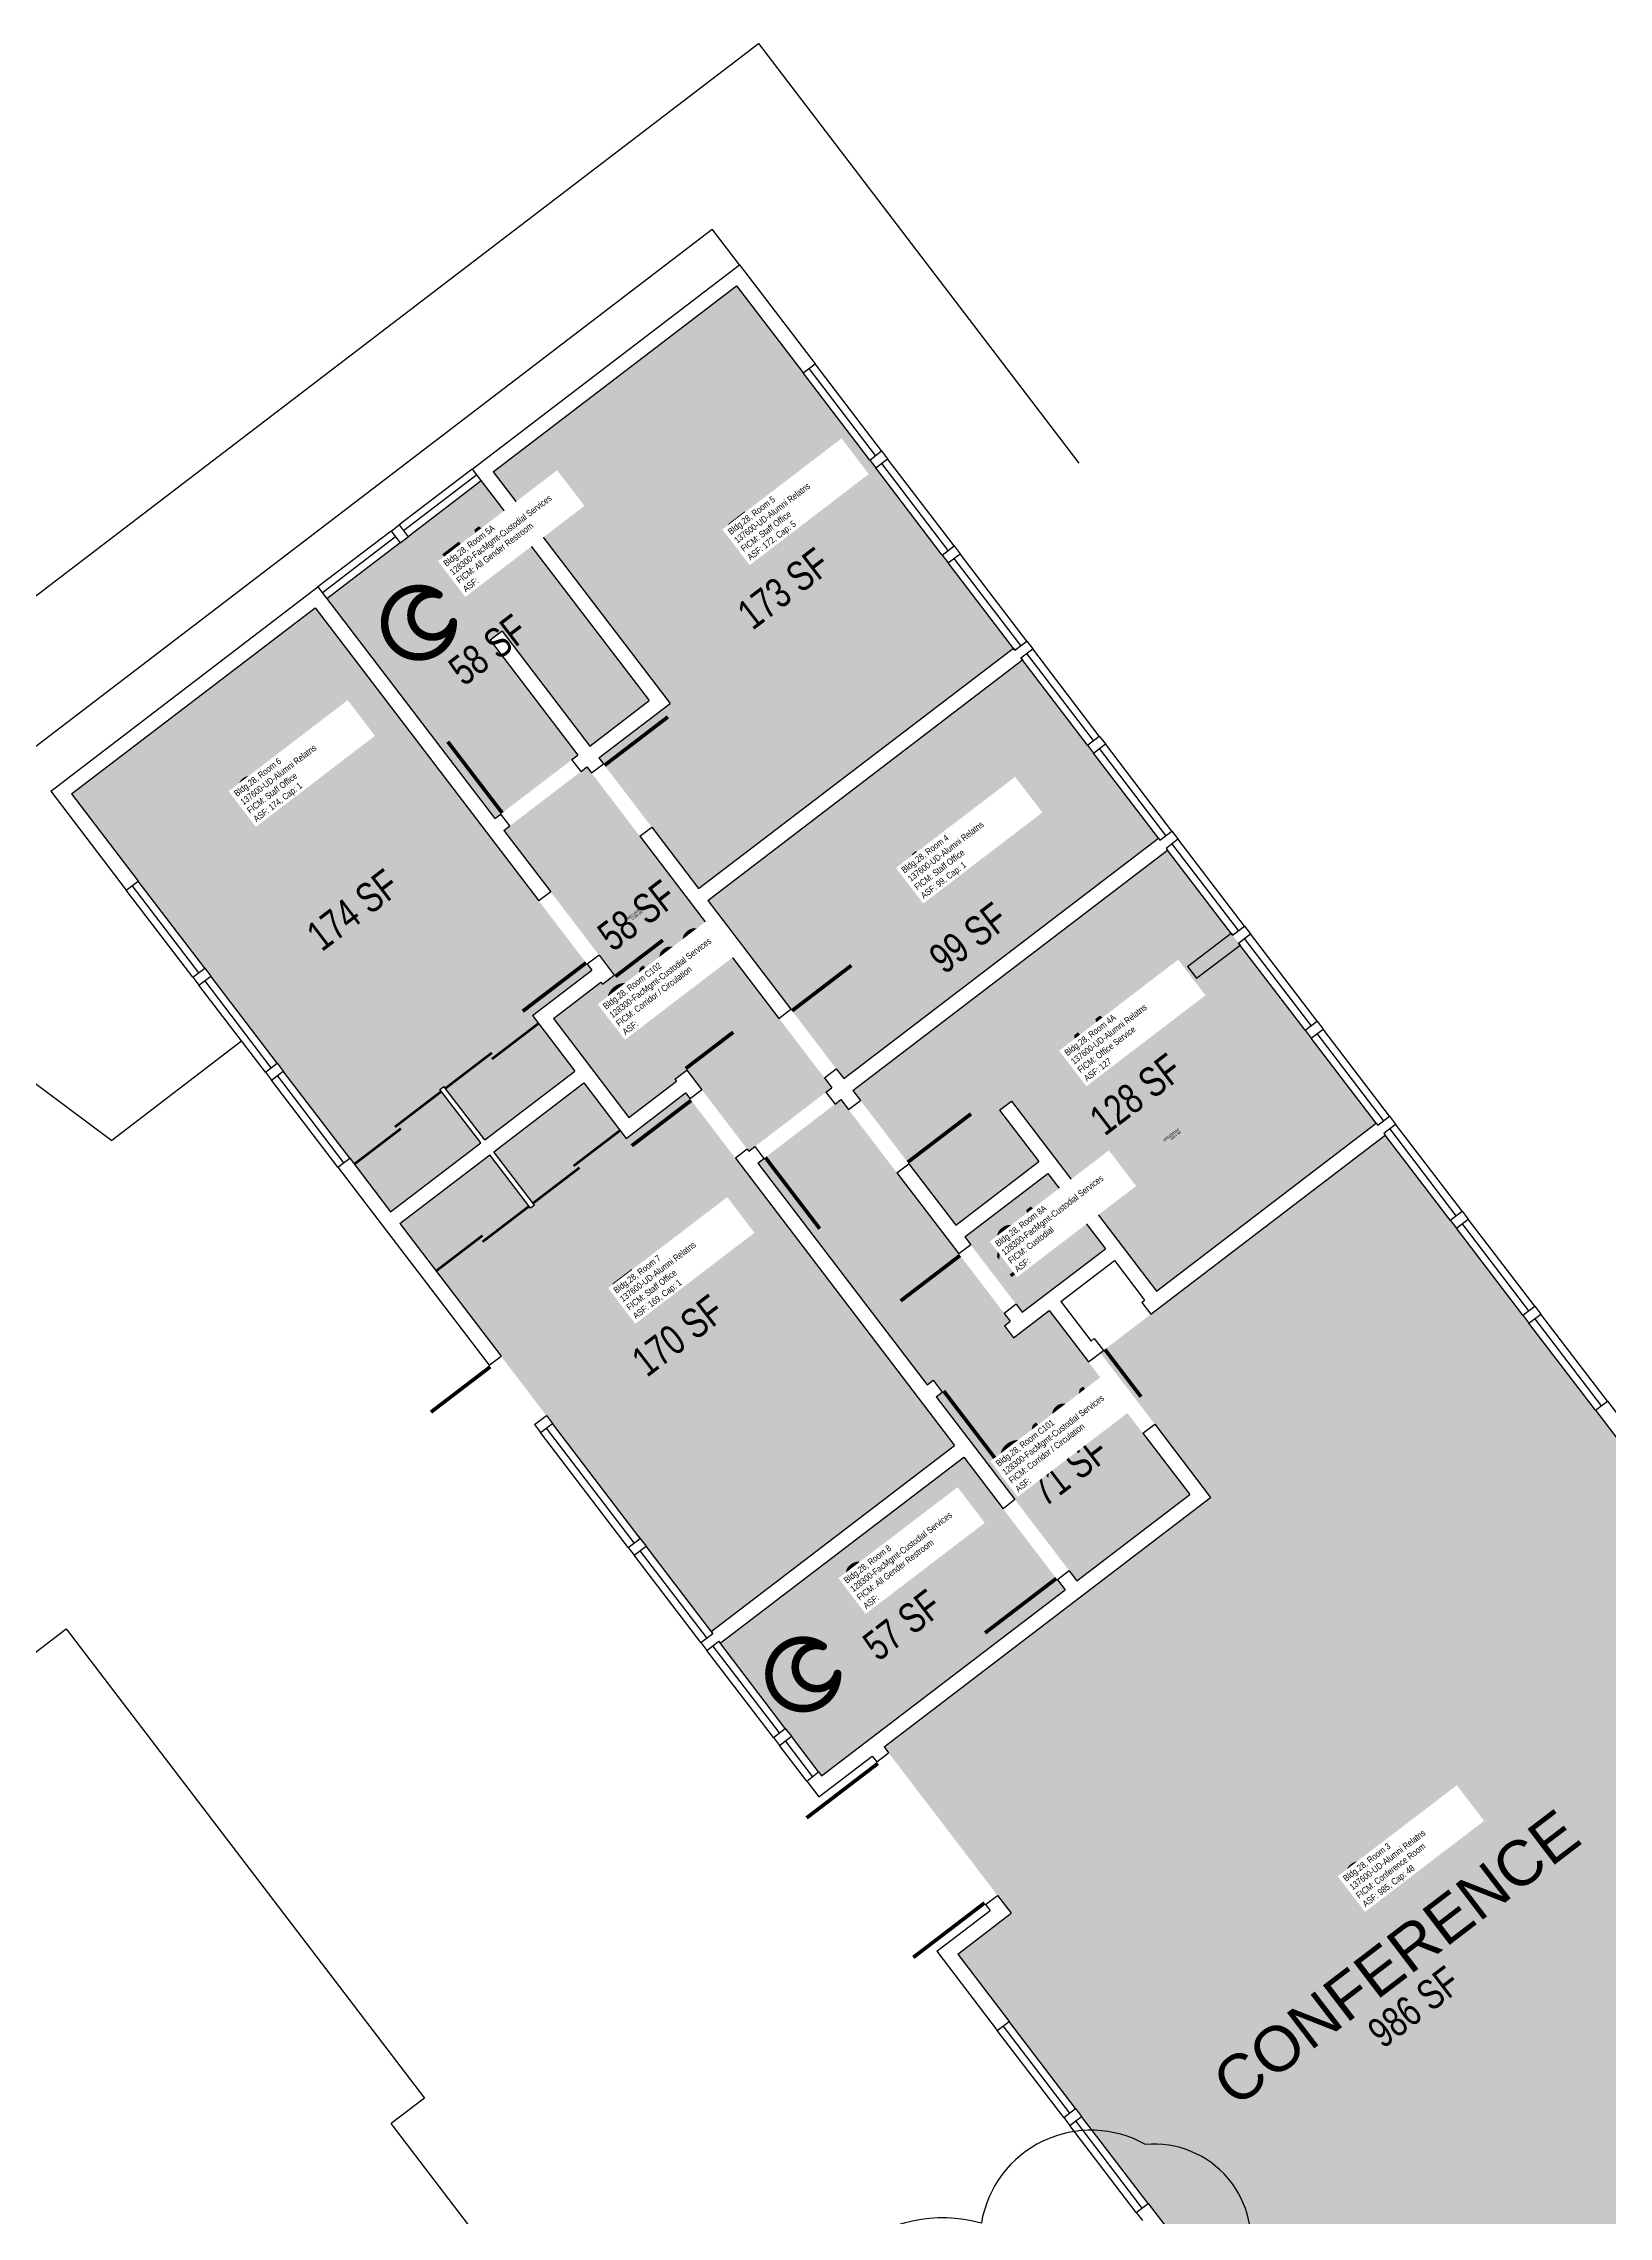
# Model space of a CAD drawing. Header units: inches. Extents: x 69207405 to 69209172, y 27660580 to 27662283.
# Drawn here: x 69208049 to 69208677, y 27661411 to 27662283 of the extents above; entities that cross this region are included whole.
import ezdxf
from ezdxf.enums import TextEntityAlignment as Align

# ---------------------------------------------------------------- set-up
doc = ezdxf.new("R2010")
doc.units = ezdxf.units.IN
doc.header["$LTSCALE"] = 100
doc.header["$MEASUREMENT"] = 0
doc.layers.get('0').update_dxf_attribs({"linetype": 'CONTINUOUS'})
for name, color, linetype in [('A-DOOR', 2, 'CONTINUOUS'), ('A-GLAZ', 1, 'CONTINUOUS'), ('A-IDEN-ICON', 4, 'CONTINUOUS'), ('A-IDEN-RNUM', 7, 'CONTINUOUS'), ('A-IDEN-SNUM', 4, 'CONTINUOUS'), ('A-IDEN-TEXT', 4, 'CONTINUOUS'), ('A-IDEN-VNUM', 4, 'CONTINUOUS'), ('A-SITE', 3, 'CONTINUOUS'), ('A-WALL', 5, 'CONTINUOUS'), ('AREA-TEXT', 3, 'CONTINUOUS'), ('Rooms-Category-Color', 7, 'CONTINUOUS'), ('Rooms-College-Color', 7, 'CONTINUOUS'), ('Rooms-Department-Color', 7, 'CONTINUOUS'), ('Rooms-Division-Color', 7, 'CONTINUOUS'), ('Rooms-Information', 7, 'CONTINUOUS')]:
    doc.layers.add(name, color=color, linetype=linetype)
doc.layers.add('A-REV', color=1, linetype='CONTINUOUS', true_color=0xff0000)
doc.styles.add('Arial', font='arial.ttf')
doc.styles.add('CP_AREA', font='arial.ttf', dxfattribs={"height": 15})
doc.styles.add('CP_ROOMSNUMBER', font='arial.ttf', dxfattribs={"height": 1})
doc.styles.add('CP_ROOMVNUMBER', font='arial.ttf', dxfattribs={"width": 0.85, "height": 0.075})

# ---------------------------------------------------------------- blocks, each defined once
blk = doc.blocks.new('36DOOR')
blk.add_lwpolyline([(-0.75, 0, 1.5, 1.5, 0), (-0.75, 36, 0, 0, 0), (-1.5, 36, 0, 0, 0.414214), (-36, -1.5, 0, 0, 0.414214)], format="xyseb")
blk = doc.blocks.new('CPBATH')
at = {"const_width": 0.0127}
for points in [[(0.0571, 0.0168, 0.861492), (-0.0551, 0, 1)], [(0.0571, 0.0168, 0.729002), (-0.0084, -0.0042, 1)], [(-0.0551, 0, 0.726902), (0.0487, -0.0337, 1)], [(-0.0084, -0.0042, 0.609468), (0.0487, -0.0337, 1)]]:
    blk.add_lwpolyline(points, format="xyb", dxfattribs=at)
at = {"const_width": 0.00637}
for points in [[(0.0544, 0.0152, 1), (0.0599, 0.0184, 1)], [(0.0459, -0.0353, 1), (0.0515, -0.0321, 1)]]:
    blk.add_lwpolyline(points, format="xyb", close=True, dxfattribs=at)

msp = doc.modelspace()

# ---------------------------------------------------------------- hatches: boundary and pattern name
at = {"layer": 'Rooms-Category-Color', "true_color": 0xfa9ba3}
for points in [[(69208409.61, 27662078.1), (69208382.9, 27662113.07), (69208380.47, 27662116.25), (69208353.76, 27662151.21), (69208327.05, 27662186.18), (69208229.31, 27662111.5), (69208300.34, 27662018.53), (69208271.73, 27661996.68), (69208273.55, 27661994.29), (69208292.98, 27661968.86), (69208311.8, 27661944.23), (69208438.15, 27662040.76), (69208412.04, 27662074.93)], [(69208060.05, 27661982.2), (69208157.79, 27662056.87), (69208247.64, 27661939.26), (69208267.07, 27661913.83), (69208268.89, 27661911.45), (69208245.05, 27661893.24), (69208262.05, 27661870.99), (69208225.89, 27661843.36), (69208209.5, 27661864.82), (69208207.91, 27661863.6), (69208224.3, 27661842.15), (69208188.14, 27661814.53), (69208171.75, 27661835.98), (69208145.04, 27661870.95), (69208142.61, 27661874.13), (69208115.9, 27661909.09), (69208113.47, 27661912.27), (69208086.76, 27661947.23)], [(69208348.83, 27661895.76), (69208367.04, 27661871.92), (69208370.08, 27661867.94), (69208496.42, 27661964.47), (69208441.79, 27662035.99), (69208315.44, 27661939.46)], [(69208437.36, 27661858.94), (69208495.64, 27661782.66), (69208583.84, 27661850.04), (69208500.07, 27661959.7), (69208373.72, 27661863.18), (69208415, 27661809.14), (69208448.38, 27661834.64), (69208432.59, 27661855.3)], [(69208245.92, 27661817.14), (69208244.33, 27661815.93), (69208227.94, 27661837.38), (69208191.79, 27661809.76), (69208290.74, 27661680.23), (69208317.45, 27661645.27), (69208316.84, 27661646.06), (69208414.58, 27661720.73), (69208326.56, 27661835.96), (69208308.35, 27661859.8), (69208306.53, 27661862.18), (69208282.69, 27661843.97), (69208265.69, 27661866.22), (69208229.53, 27661838.6)], [(69208502, 27661403.7), (69208492.29, 27661416.41), (69208465.58, 27661451.38), (69208463.15, 27661454.55), (69208436.44, 27661489.52), (69208415.8, 27661516.54), (69208437.25, 27661532.93), (69208431.79, 27661540.08), (69208388.08, 27661597.29), (69208386.26, 27661599.68), (69208517.37, 27661699.85), (69208473.06, 27661757.85), (69208587.49, 27661845.27), (69208873.42, 27661471), (69208677.94, 27661321.66), (69208649.33, 27661299.8), (69208606.42, 27661267.02), (69208602.78, 27661271.79), (69208580.92, 27661300.39), (69208523.86, 27661375.09)]]:
    msp.add_hatch(color=241, dxfattribs=at).paths.add_polyline_path(points)
at = {"layer": 'Rooms-Category-Color', "true_color": 0xadadad}
for points in [[(69208191.96, 27662082.97), (69208195.14, 27662085.4), (69208224.54, 27662107.86), (69208291.93, 27662019.66), (69208268.09, 27662001.44), (69208232.88, 27662047.53), (69208228.11, 27662043.89), (69208263.32, 27661997.8), (69208260.94, 27661995.98), (69208232.33, 27661974.13), (69208229.94, 27661972.3), (69208162.56, 27662060.51)], [(69208266.96, 27661993.03), (69208268.78, 27661990.65), (69208288.21, 27661965.22), (69208344.06, 27661892.11), (69208362.27, 27661868.28), (69208365.31, 27661864.3), (69208362.92, 27661862.48), (69208334.32, 27661840.63), (69208331.93, 27661838.8), (69208331.33, 27661839.6), (69208313.11, 27661863.44), (69208307.04, 27661871.39), (69208302.28, 27661867.74), (69208302.88, 27661866.95), (69208283.81, 27661852.38), (69208253.46, 27661892.11), (69208272.53, 27661906.68), (69208273.14, 27661905.89), (69208277.9, 27661909.53), (69208271.83, 27661917.47), (69208252.41, 27661942.9), (69208233.59, 27661967.54), (69208235.97, 27661969.36), (69208264.58, 27661991.21)], [(69208416.3, 27661797.55), (69208368.95, 27661859.53), (69208337.96, 27661835.86), (69208335.58, 27661834.04), (69208403.57, 27661745.04), (69208405.95, 27661746.86), (69208409.6, 27661742.09), (69208407.21, 27661740.27), (69208438.78, 27661698.95), (69208460.63, 27661670.34), (69208463.67, 27661666.37), (69208508.96, 27661700.97), (69208468.29, 27661754.21), (69208452.51, 27661774.87), (69208438.2, 27661763.94), (69208434.56, 27661768.71), (69208436.94, 27661770.53), (69208434.52, 27661773.71), (69208391.41, 27661830.13)], [(69208452.02, 27661829.87), (69208418.64, 27661804.37), (69208441.71, 27661774.18), (69208475.09, 27661799.67)], [(69208361.16, 27661588.05), (69208359.95, 27661589.64), (69208349.02, 27661603.95), (69208346.59, 27661607.13), (69208319.88, 27661642.09), (69208320.49, 27661641.3), (69208418.23, 27661715.97), (69208434.01, 27661695.31), (69208455.87, 27661666.7), (69208458.9, 27661662.72)]]:
    msp.add_hatch(color=253, dxfattribs=at).paths.add_polyline_path(points)
at = {"layer": 'Rooms-College-Color', "true_color": 0x80bc67}
for points in [[(69208409.61, 27662078.1), (69208382.9, 27662113.07), (69208380.47, 27662116.25), (69208353.76, 27662151.21), (69208327.05, 27662186.18), (69208229.31, 27662111.5), (69208300.34, 27662018.53), (69208271.73, 27661996.68), (69208273.55, 27661994.29), (69208292.98, 27661968.86), (69208311.8, 27661944.23), (69208438.15, 27662040.76), (69208412.04, 27662074.93)], [(69208060.05, 27661982.2), (69208157.79, 27662056.87), (69208247.64, 27661939.26), (69208267.07, 27661913.83), (69208268.89, 27661911.45), (69208245.05, 27661893.24), (69208262.05, 27661870.99), (69208225.89, 27661843.36), (69208209.5, 27661864.82), (69208207.91, 27661863.6), (69208224.3, 27661842.15), (69208188.14, 27661814.53), (69208171.75, 27661835.98), (69208145.04, 27661870.95), (69208142.61, 27661874.13), (69208115.9, 27661909.09), (69208113.47, 27661912.27), (69208086.76, 27661947.23)], [(69208348.83, 27661895.76), (69208367.04, 27661871.92), (69208370.08, 27661867.94), (69208496.42, 27661964.47), (69208441.79, 27662035.99), (69208315.44, 27661939.46)], [(69208437.36, 27661858.94), (69208495.64, 27661782.66), (69208583.84, 27661850.04), (69208500.07, 27661959.7), (69208373.72, 27661863.18), (69208415, 27661809.14), (69208448.38, 27661834.64), (69208432.59, 27661855.3)], [(69208245.92, 27661817.14), (69208244.33, 27661815.93), (69208227.94, 27661837.38), (69208191.79, 27661809.76), (69208290.74, 27661680.23), (69208317.45, 27661645.27), (69208316.84, 27661646.06), (69208414.58, 27661720.73), (69208326.56, 27661835.96), (69208308.35, 27661859.8), (69208306.53, 27661862.18), (69208282.69, 27661843.97), (69208265.69, 27661866.22), (69208229.53, 27661838.6)], [(69208502, 27661403.7), (69208492.29, 27661416.41), (69208465.58, 27661451.38), (69208463.15, 27661454.55), (69208436.44, 27661489.52), (69208415.8, 27661516.54), (69208437.25, 27661532.93), (69208431.79, 27661540.08), (69208388.08, 27661597.29), (69208386.26, 27661599.68), (69208517.37, 27661699.85), (69208473.06, 27661757.85), (69208587.49, 27661845.27), (69208873.42, 27661471), (69208677.94, 27661321.66), (69208649.33, 27661299.8), (69208606.42, 27661267.02), (69208602.78, 27661271.79), (69208580.92, 27661300.39), (69208523.86, 27661375.09)]]:
    msp.add_hatch(color=83, dxfattribs=at).paths.add_polyline_path(points)
at = {"layer": 'Rooms-College-Color', "true_color": 0xadadad}
for points in [[(69208191.96, 27662082.97), (69208195.14, 27662085.4), (69208224.54, 27662107.86), (69208291.93, 27662019.66), (69208268.09, 27662001.44), (69208232.88, 27662047.53), (69208228.11, 27662043.89), (69208263.32, 27661997.8), (69208260.94, 27661995.98), (69208232.33, 27661974.13), (69208229.94, 27661972.3), (69208162.56, 27662060.51)], [(69208266.96, 27661993.03), (69208268.78, 27661990.65), (69208288.21, 27661965.22), (69208344.06, 27661892.11), (69208362.27, 27661868.28), (69208365.31, 27661864.3), (69208362.92, 27661862.48), (69208334.32, 27661840.63), (69208331.93, 27661838.8), (69208331.33, 27661839.6), (69208313.11, 27661863.44), (69208307.04, 27661871.39), (69208302.28, 27661867.74), (69208302.88, 27661866.95), (69208283.81, 27661852.38), (69208253.46, 27661892.11), (69208272.53, 27661906.68), (69208273.14, 27661905.89), (69208277.9, 27661909.53), (69208271.83, 27661917.47), (69208252.41, 27661942.9), (69208233.59, 27661967.54), (69208235.97, 27661969.36), (69208264.58, 27661991.21)], [(69208416.3, 27661797.55), (69208368.95, 27661859.53), (69208337.96, 27661835.86), (69208335.58, 27661834.04), (69208403.57, 27661745.04), (69208405.95, 27661746.86), (69208409.6, 27661742.09), (69208407.21, 27661740.27), (69208438.78, 27661698.95), (69208460.63, 27661670.34), (69208463.67, 27661666.37), (69208508.96, 27661700.97), (69208468.29, 27661754.21), (69208452.51, 27661774.87), (69208438.2, 27661763.94), (69208434.56, 27661768.71), (69208436.94, 27661770.53), (69208434.52, 27661773.71), (69208391.41, 27661830.13)], [(69208452.02, 27661829.87), (69208418.64, 27661804.37), (69208441.71, 27661774.18), (69208475.09, 27661799.67)], [(69208361.16, 27661588.05), (69208359.95, 27661589.64), (69208349.02, 27661603.95), (69208346.59, 27661607.13), (69208319.88, 27661642.09), (69208320.49, 27661641.3), (69208418.23, 27661715.97), (69208434.01, 27661695.31), (69208455.87, 27661666.7), (69208458.9, 27661662.72)]]:
    msp.add_hatch(color=253, dxfattribs=at).paths.add_polyline_path(points)
at = {"layer": 'Rooms-Department-Color', "true_color": 0xe66c51}
for points in [[(69208409.61, 27662078.1), (69208382.9, 27662113.07), (69208380.47, 27662116.25), (69208353.76, 27662151.21), (69208327.05, 27662186.18), (69208229.31, 27662111.5), (69208300.34, 27662018.53), (69208271.73, 27661996.68), (69208273.55, 27661994.29), (69208292.98, 27661968.86), (69208311.8, 27661944.23), (69208438.15, 27662040.76), (69208412.04, 27662074.93)], [(69208060.05, 27661982.2), (69208157.79, 27662056.87), (69208247.64, 27661939.26), (69208267.07, 27661913.83), (69208268.89, 27661911.45), (69208245.05, 27661893.24), (69208262.05, 27661870.99), (69208225.89, 27661843.36), (69208209.5, 27661864.82), (69208207.91, 27661863.6), (69208224.3, 27661842.15), (69208188.14, 27661814.53), (69208171.75, 27661835.98), (69208145.04, 27661870.95), (69208142.61, 27661874.13), (69208115.9, 27661909.09), (69208113.47, 27661912.27), (69208086.76, 27661947.23)], [(69208348.83, 27661895.76), (69208367.04, 27661871.92), (69208370.08, 27661867.94), (69208496.42, 27661964.47), (69208441.79, 27662035.99), (69208315.44, 27661939.46)], [(69208437.36, 27661858.94), (69208495.64, 27661782.66), (69208583.84, 27661850.04), (69208500.07, 27661959.7), (69208373.72, 27661863.18), (69208415, 27661809.14), (69208448.38, 27661834.64), (69208432.59, 27661855.3)], [(69208245.92, 27661817.14), (69208244.33, 27661815.93), (69208227.94, 27661837.38), (69208191.79, 27661809.76), (69208290.74, 27661680.23), (69208317.45, 27661645.27), (69208316.84, 27661646.06), (69208414.58, 27661720.73), (69208326.56, 27661835.96), (69208308.35, 27661859.8), (69208306.53, 27661862.18), (69208282.69, 27661843.97), (69208265.69, 27661866.22), (69208229.53, 27661838.6)], [(69208502, 27661403.7), (69208492.29, 27661416.41), (69208465.58, 27661451.38), (69208463.15, 27661454.55), (69208436.44, 27661489.52), (69208415.8, 27661516.54), (69208437.25, 27661532.93), (69208431.79, 27661540.08), (69208388.08, 27661597.29), (69208386.26, 27661599.68), (69208517.37, 27661699.85), (69208473.06, 27661757.85), (69208587.49, 27661845.27), (69208873.42, 27661471), (69208677.94, 27661321.66), (69208649.33, 27661299.8), (69208606.42, 27661267.02), (69208602.78, 27661271.79), (69208580.92, 27661300.39), (69208523.86, 27661375.09)]]:
    msp.add_hatch(color=13, dxfattribs=at).paths.add_polyline_path(points)
at = {"layer": 'Rooms-Department-Color', "true_color": 0xacacac}
for points in [[(69208191.96, 27662082.97), (69208195.14, 27662085.4), (69208224.54, 27662107.86), (69208291.93, 27662019.66), (69208268.09, 27662001.44), (69208232.88, 27662047.53), (69208228.11, 27662043.89), (69208263.32, 27661997.8), (69208260.94, 27661995.98), (69208232.33, 27661974.13), (69208229.94, 27661972.3), (69208162.56, 27662060.51)], [(69208266.96, 27661993.03), (69208268.78, 27661990.65), (69208288.21, 27661965.22), (69208344.06, 27661892.11), (69208362.27, 27661868.28), (69208365.31, 27661864.3), (69208362.92, 27661862.48), (69208334.32, 27661840.63), (69208331.93, 27661838.8), (69208331.33, 27661839.6), (69208313.11, 27661863.44), (69208307.04, 27661871.39), (69208302.28, 27661867.74), (69208302.88, 27661866.95), (69208283.81, 27661852.38), (69208253.46, 27661892.11), (69208272.53, 27661906.68), (69208273.14, 27661905.89), (69208277.9, 27661909.53), (69208271.83, 27661917.47), (69208252.41, 27661942.9), (69208233.59, 27661967.54), (69208235.97, 27661969.36), (69208264.58, 27661991.21)], [(69208416.3, 27661797.55), (69208368.95, 27661859.53), (69208337.96, 27661835.86), (69208335.58, 27661834.04), (69208403.57, 27661745.04), (69208405.95, 27661746.86), (69208409.6, 27661742.09), (69208407.21, 27661740.27), (69208438.78, 27661698.95), (69208460.63, 27661670.34), (69208463.67, 27661666.37), (69208508.96, 27661700.97), (69208468.29, 27661754.21), (69208452.51, 27661774.87), (69208438.2, 27661763.94), (69208434.56, 27661768.71), (69208436.94, 27661770.53), (69208434.52, 27661773.71), (69208391.41, 27661830.13)], [(69208452.02, 27661829.87), (69208418.64, 27661804.37), (69208441.71, 27661774.18), (69208475.09, 27661799.67)], [(69208361.16, 27661588.05), (69208359.95, 27661589.64), (69208349.02, 27661603.95), (69208346.59, 27661607.13), (69208319.88, 27661642.09), (69208320.49, 27661641.3), (69208418.23, 27661715.97), (69208434.01, 27661695.31), (69208455.87, 27661666.7), (69208458.9, 27661662.72)]]:
    msp.add_hatch(color=253, dxfattribs=at).paths.add_polyline_path(points)
at = {"layer": 'Rooms-Division-Color', "true_color": 0xe66c51}
for points in [[(69208409.61, 27662078.1), (69208382.9, 27662113.07), (69208380.47, 27662116.25), (69208353.76, 27662151.21), (69208327.05, 27662186.18), (69208229.31, 27662111.5), (69208300.34, 27662018.53), (69208271.73, 27661996.68), (69208273.55, 27661994.29), (69208292.98, 27661968.86), (69208311.8, 27661944.23), (69208438.15, 27662040.76), (69208412.04, 27662074.93)], [(69208060.05, 27661982.2), (69208157.79, 27662056.87), (69208247.64, 27661939.26), (69208267.07, 27661913.83), (69208268.89, 27661911.45), (69208245.05, 27661893.24), (69208262.05, 27661870.99), (69208225.89, 27661843.36), (69208209.5, 27661864.82), (69208207.91, 27661863.6), (69208224.3, 27661842.15), (69208188.14, 27661814.53), (69208171.75, 27661835.98), (69208145.04, 27661870.95), (69208142.61, 27661874.13), (69208115.9, 27661909.09), (69208113.47, 27661912.27), (69208086.76, 27661947.23)], [(69208348.83, 27661895.76), (69208367.04, 27661871.92), (69208370.08, 27661867.94), (69208496.42, 27661964.47), (69208441.79, 27662035.99), (69208315.44, 27661939.46)], [(69208437.36, 27661858.94), (69208495.64, 27661782.66), (69208583.84, 27661850.04), (69208500.07, 27661959.7), (69208373.72, 27661863.18), (69208415, 27661809.14), (69208448.38, 27661834.64), (69208432.59, 27661855.3)], [(69208245.92, 27661817.14), (69208244.33, 27661815.93), (69208227.94, 27661837.38), (69208191.79, 27661809.76), (69208290.74, 27661680.23), (69208317.45, 27661645.27), (69208316.84, 27661646.06), (69208414.58, 27661720.73), (69208326.56, 27661835.96), (69208308.35, 27661859.8), (69208306.53, 27661862.18), (69208282.69, 27661843.97), (69208265.69, 27661866.22), (69208229.53, 27661838.6)], [(69208502, 27661403.7), (69208492.29, 27661416.41), (69208465.58, 27661451.38), (69208463.15, 27661454.55), (69208436.44, 27661489.52), (69208415.8, 27661516.54), (69208437.25, 27661532.93), (69208431.79, 27661540.08), (69208388.08, 27661597.29), (69208386.26, 27661599.68), (69208517.37, 27661699.85), (69208473.06, 27661757.85), (69208587.49, 27661845.27), (69208873.42, 27661471), (69208677.94, 27661321.66), (69208649.33, 27661299.8), (69208606.42, 27661267.02), (69208602.78, 27661271.79), (69208580.92, 27661300.39), (69208523.86, 27661375.09)]]:
    msp.add_hatch(color=13, dxfattribs=at).paths.add_polyline_path(points)
at = {"layer": 'Rooms-Division-Color', "true_color": 0xadadad}
for points in [[(69208191.96, 27662082.97), (69208195.14, 27662085.4), (69208224.54, 27662107.86), (69208291.93, 27662019.66), (69208268.09, 27662001.44), (69208232.88, 27662047.53), (69208228.11, 27662043.89), (69208263.32, 27661997.8), (69208260.94, 27661995.98), (69208232.33, 27661974.13), (69208229.94, 27661972.3), (69208162.56, 27662060.51)], [(69208266.96, 27661993.03), (69208268.78, 27661990.65), (69208288.21, 27661965.22), (69208344.06, 27661892.11), (69208362.27, 27661868.28), (69208365.31, 27661864.3), (69208362.92, 27661862.48), (69208334.32, 27661840.63), (69208331.93, 27661838.8), (69208331.33, 27661839.6), (69208313.11, 27661863.44), (69208307.04, 27661871.39), (69208302.28, 27661867.74), (69208302.88, 27661866.95), (69208283.81, 27661852.38), (69208253.46, 27661892.11), (69208272.53, 27661906.68), (69208273.14, 27661905.89), (69208277.9, 27661909.53), (69208271.83, 27661917.47), (69208252.41, 27661942.9), (69208233.59, 27661967.54), (69208235.97, 27661969.36), (69208264.58, 27661991.21)], [(69208416.3, 27661797.55), (69208368.95, 27661859.53), (69208337.96, 27661835.86), (69208335.58, 27661834.04), (69208403.57, 27661745.04), (69208405.95, 27661746.86), (69208409.6, 27661742.09), (69208407.21, 27661740.27), (69208438.78, 27661698.95), (69208460.63, 27661670.34), (69208463.67, 27661666.37), (69208508.96, 27661700.97), (69208468.29, 27661754.21), (69208452.51, 27661774.87), (69208438.2, 27661763.94), (69208434.56, 27661768.71), (69208436.94, 27661770.53), (69208434.52, 27661773.71), (69208391.41, 27661830.13)], [(69208452.02, 27661829.87), (69208418.64, 27661804.37), (69208441.71, 27661774.18), (69208475.09, 27661799.67)], [(69208361.16, 27661588.05), (69208359.95, 27661589.64), (69208349.02, 27661603.95), (69208346.59, 27661607.13), (69208319.88, 27661642.09), (69208320.49, 27661641.3), (69208418.23, 27661715.97), (69208434.01, 27661695.31), (69208455.87, 27661666.7), (69208458.9, 27661662.72)]]:
    msp.add_hatch(color=253, dxfattribs=at).paths.add_polyline_path(points)

# ---------------------------------------------------------------- linework, layer by layer
at = {"layer": 'A-DOOR'}
for points in [[(69208274.01, 27661993.7, 1.5, 1.5, 0), (69208299.44, 27662013.12, 0, 0, 0), (69208298.98, 27662013.72, 0, 0, -0.414214), (69208292.98, 27661968.86, 0, 0, -0.414214)], [(69208266.61, 27661914.43, 1.5, 1.5, 0), (69208241.18, 27661895, 0, 0, 0), (69208241.64, 27661894.41, 0, 0, -0.414214), (69208247.64, 27661939.26, 0, 0, -0.414214)], [(69208278.36, 27661908.93, 1.5, 1.5, 0), (69208297.43, 27661923.5, 0, 0, 0), (69208296.98, 27661924.1, 0, 0, -0.414214), (69208292.47, 27661890.46, 0, 0, -0.414214)], [(69208349.28, 27661895.16, 1.5, 1.5, 0), (69208373.12, 27661913.37, 0, 0, 0), (69208372.67, 27661913.97, 0, 0, -0.414214), (69208367.04, 27661871.92, 0, 0, -0.414214)], [(69208306.59, 27661871.98, 1.5, 1.5, 0), (69208325.66, 27661886.55, 0, 0, 0), (69208326.12, 27661885.95, 0, 0, 0.414214), (69208292.47, 27661890.46, 0, 0, 0.414214)], [(69208395.73, 27661834.37, 1.5, 1.5, 0), (69208421.15, 27661853.8, 0, 0, 0), (69208421.61, 27661853.2, 0, 0, 0.414214), (69208376.75, 27661859.2, 0, 0, 0.414214)], [(69208308.8, 27661859.2, 1.5, 1.5, 0), (69208284.96, 27661840.99, 0, 0, 0), (69208284.51, 27661841.58, 0, 0, 0.414214), (69208326.56, 27661835.96, 0, 0, 0.414214)], [(69208416.76, 27661796.96, 1.5, 1.5, 0), (69208392.92, 27661778.74, 0, 0, 0), (69208392.46, 27661779.34, 0, 0, 0.414214), (69208434.52, 27661773.71, 0, 0, 0.414214)], [(69208474.89, 27661759.25, 1.5, 1.5, 0), (69208489.43, 27661740.22, 0, 0, 0), (69208488.83, 27661739.77, 0, 0, 0.414214), (69208493.33, 27661773.41, 0, 0, 0.414214)], [(69208228.15, 27661752.28, 1.5, 1.5, 0), (69208204.31, 27661734.07, 0, 0, 0), (69208203.85, 27661734.66, 0, 0, 0.414214), (69208245.9, 27661729.04, 0, 0, 0.414214)]]:
    msp.add_lwpolyline(points, format="xyseb", dxfattribs=at)
at = {"layer": 'A-DOOR', "const_width": 1}
for points in [[(69208228.8, 27661875.79), (69208247.48, 27661890.06)], [(69208210.11, 27661864.02), (69208228.78, 27661878.29)], [(69208189.84, 27661848.54), (69208208.52, 27661862.81)], [(69208173.57, 27661833.6), (69208192.25, 27661847.87)], [(69208261.58, 27661832.88), (69208280.26, 27661847.15)], [(69208245.32, 27661817.94), (69208263.99, 27661832.2)], [(69208225.05, 27661802.45), (69208243.73, 27661816.72)], [(69208206.36, 27661790.69), (69208225.03, 27661804.95)]]:
    msp.add_lwpolyline(points, dxfattribs=at)
at = {"layer": 'A-GLAZ'}
for p, q in [((69208382.86, 27662118.07), (69208356.15, 27662153.03)), ((69208385.24, 27662119.89), (69208358.53, 27662154.85)), ((69208380.47, 27662116.25), (69208353.76, 27662151.21)), ((69208220.9, 27662112.63), (69208191.5, 27662090.17)), ((69208222.72, 27662110.25), (69208193.32, 27662087.78)), ((69208409.61, 27662078.1), (69208382.9, 27662113.07)), ((69208412, 27662079.92), (69208385.29, 27662114.89)), ((69208414.38, 27662081.75), (69208387.67, 27662116.71)), ((69208224.54, 27662107.86), (69208195.14, 27662085.4)), ((69208188.32, 27662087.74), (69208158.92, 27662065.28)), ((69208190.14, 27662085.36), (69208160.74, 27662062.89)), ((69208191.96, 27662082.97), (69208162.56, 27662060.51)), ((69208438.75, 27662039.96), (69208412.04, 27662074.93)), ((69208441.14, 27662041.78), (69208414.43, 27662076.75)), ((69208443.52, 27662043.6), (69208416.81, 27662078.57)), ((69208470.28, 27662003.64), (69208443.56, 27662038.6)), ((69208472.66, 27662005.46), (69208445.95, 27662040.42)), ((69208467.89, 27662001.82), (69208441.18, 27662036.78)), ((69208496.42, 27661964.47), (69208470.32, 27661998.64)), ((69208499.42, 27661965.5), (69208472.7, 27662000.46)), ((69208501.8, 27661967.32), (69208475.09, 27662002.28)), ((69208528.56, 27661927.35), (69208501.84, 27661962.32)), ((69208530.94, 27661929.17), (69208504.23, 27661964.14)), ((69208526.17, 27661925.53), (69208500.07, 27661959.7)), ((69208108.71, 27661908.63), (69208081.99, 27661943.59)), ((69208111.09, 27661910.45), (69208084.38, 27661945.41)), ((69208113.47, 27661912.27), (69208086.76, 27661947.23)), ((69208560.08, 27661891.03), (69208533.37, 27661926)), ((69208555.31, 27661887.39), (69208528.6, 27661922.35)), ((69208557.7, 27661889.21), (69208530.98, 27661924.17)), ((69208142.61, 27661874.13), (69208115.9, 27661909.09)), ((69208137.84, 27661870.48), (69208111.13, 27661905.45)), ((69208140.23, 27661872.3), (69208113.52, 27661907.27)), ((69208583.84, 27661850.04), (69208557.74, 27661884.21)), ((69208586.83, 27661851.07), (69208560.12, 27661886.03)), ((69208589.22, 27661852.89), (69208562.51, 27661887.85)), ((69208166.98, 27661832.34), (69208140.27, 27661867.3)), ((69208169.37, 27661834.16), (69208142.66, 27661869.13)), ((69208171.75, 27661835.98), (69208145.04, 27661870.95)), ((69208615.97, 27661812.92), (69208589.26, 27661847.89)), ((69208618.36, 27661814.75), (69208591.65, 27661849.71)), ((69208613.59, 27661811.1), (69208587.49, 27661845.27)), ((69208647.5, 27661776.6), (69208620.79, 27661811.57)), ((69208642.73, 27661772.96), (69208616.02, 27661807.92)), ((69208645.11, 27661774.78), (69208618.4, 27661809.75)), ((69208671.87, 27661734.82), (69208645.16, 27661769.78)), ((69208674.25, 27661736.64), (69208647.54, 27661771.6)), ((69208676.64, 27661738.46), (69208649.93, 27661773.42)), ((69208283.54, 27661679.77), (69208248.33, 27661725.86)), ((69208285.93, 27661681.59), (69208250.72, 27661727.68)), ((69208288.31, 27661683.41), (69208253.1, 27661729.5)), ((69208312.68, 27661641.63), (69208285.97, 27661676.59)), ((69208315.07, 27661643.45), (69208288.36, 27661678.41)), ((69208317.45, 27661645.27), (69208290.74, 27661680.23)), ((69208341.82, 27661603.48), (69208315.11, 27661638.45)), ((69208344.21, 27661605.3), (69208317.5, 27661640.27)), ((69208346.59, 27661607.13), (69208319.88, 27661642.09)), ((69208357.56, 27661587.82), (69208346.63, 27661602.13)), ((69208359.95, 27661589.64), (69208349.02, 27661603.95)), ((69208355.18, 27661586), (69208344.25, 27661600.3)), ((69208463.15, 27661454.55), (69208436.44, 27661489.52)), ((69208458.38, 27661450.91), (69208431.67, 27661485.88)), ((69208460.77, 27661452.73), (69208434.05, 27661487.7)), ((69208487.52, 27661412.77), (69208460.81, 27661447.73)), ((69208489.9, 27661414.59), (69208463.19, 27661449.55)), ((69208492.29, 27661416.41), (69208465.58, 27661451.38))]:
    msp.add_line(p, q, dxfattribs=at)
at = {"layer": 'A-REV'}
msp.add_lwpolyline([(69208308.93, 27661312.72, 0.520567), (69208348.55, 27661260.97, 0.520567), (69208390.79, 27661205.82, 0.520567), (69208447.63, 27661131.58, 0.520567), (69208493.88, 27661071.19, 0.520567), (69208537.42, 27661064.96, 0.520567), (69208588.09, 27661103.52, 0.520567), (69208657.55, 27661156.37, 0.520567), (69208685.12, 27661210.97, 0.520567), (69208639.64, 27661264.7, 0.520567), (69208592.65, 27661320.22, 0.520567), (69208532.29, 27661391.53, 0.520567), (69208491.2, 27661440.08, 0.520567), (69208425.31, 27661408.51, 0.520567), (69208351.75, 27661347.96, 0.520567)], format="xyb", close=True, dxfattribs=at)
at = {"layer": 'A-SITE'}
for p, q in [((69207915.84, 27661962.63), (69208335.79, 27662283.46)), ((69208335.79, 27662283.46), (69208464.49, 27662114.99)), ((69207955.86, 27661932.8), (69208317.25, 27662208.89)), ((69208328.18, 27662194.59), (69208317.25, 27662208.89)), ((69207955.86, 27661932.8), (69208076.17, 27661843.13)), ((69208128.31, 27661882.96), (69208076.17, 27661843.13)), ((69207787.85, 27661440.76), (69208057.84, 27661647.02)), ((69208057.84, 27661647.02), (69208201.71, 27661458.69)), ((69208201.71, 27661458.69), (69208188.39, 27661448.52)), ((69208354.73, 27661230.78), (69208188.39, 27661448.52))]:
    msp.add_line(p, q, dxfattribs=at)
at = {"layer": 'A-WALL'}
for p, q in [((69208220.9, 27662112.63), (69208328.18, 27662194.59)), ((69208328.18, 27662194.59), (69208358.53, 27662154.85)), ((69208229.31, 27662111.5), (69208327.05, 27662186.18)), ((69208327.05, 27662186.18), (69208353.76, 27662151.21)), ((69208353.76, 27662151.21), (69208358.53, 27662154.85)), ((69208380.47, 27662116.25), (69208385.24, 27662119.89)), ((69208385.24, 27662119.89), (69208387.67, 27662116.71)), ((69208220.9, 27662112.63), (69208291.93, 27662019.66)), ((69208229.31, 27662111.5), (69208300.34, 27662018.53)), ((69208380.47, 27662116.25), (69208382.9, 27662113.07)), ((69208382.9, 27662113.07), (69208387.67, 27662116.71)), ((69208188.32, 27662087.74), (69208191.5, 27662090.17)), ((69208188.32, 27662087.74), (69208191.96, 27662082.97)), ((69208191.5, 27662090.17), (69208195.14, 27662085.4)), ((69208191.96, 27662082.97), (69208195.14, 27662085.4)), ((69208409.61, 27662078.1), (69208414.38, 27662081.75)), ((69208409.61, 27662078.1), (69208412.04, 27662074.93)), ((69208412.04, 27662074.93), (69208416.81, 27662078.57)), ((69208414.38, 27662081.75), (69208416.81, 27662078.57)), ((69208051.64, 27661983.32), (69208158.92, 27662065.28)), ((69208158.92, 27662065.28), (69208229.94, 27661972.3)), ((69208060.05, 27661982.2), (69208157.79, 27662056.87)), ((69208157.79, 27662056.87), (69208247.64, 27661939.26)), ((69208232.88, 27662047.53), (69208228.11, 27662043.89)), ((69208232.88, 27662047.53), (69208268.09, 27662001.44)), ((69208228.11, 27662043.89), (69208263.32, 27661997.8)), ((69208311.8, 27661944.23), (69208438.15, 27662040.76)), ((69208438.15, 27662040.76), (69208438.75, 27662039.96)), ((69208438.75, 27662039.96), (69208443.52, 27662043.6)), ((69208441.18, 27662036.78), (69208445.95, 27662040.42)), ((69208443.52, 27662043.6), (69208445.95, 27662040.42)), ((69208315.44, 27661939.46), (69208441.79, 27662035.99)), ((69208441.18, 27662036.78), (69208441.79, 27662035.99)), ((69208268.09, 27662001.44), (69208291.93, 27662019.66)), ((69208271.73, 27661996.68), (69208300.34, 27662018.53)), ((69208467.89, 27662001.82), (69208472.66, 27662005.46)), ((69208472.66, 27662005.46), (69208475.09, 27662002.28)), ((69208260.94, 27661995.98), (69208263.32, 27661997.8)), ((69208264.58, 27661991.21), (69208260.94, 27661995.98)), ((69208271.73, 27661996.68), (69208273.55, 27661994.29)), ((69208467.89, 27662001.82), (69208470.32, 27661998.64)), ((69208470.32, 27661998.64), (69208475.09, 27662002.28)), ((69208264.58, 27661991.21), (69208266.96, 27661993.03)), ((69208266.96, 27661993.03), (69208268.78, 27661990.65)), ((69208268.78, 27661990.65), (69208273.55, 27661994.29)), ((69208051.64, 27661983.32), (69208081.99, 27661943.59)), ((69208060.05, 27661982.2), (69208086.76, 27661947.23)), ((69208229.94, 27661972.3), (69208232.33, 27661974.13)), ((69208235.97, 27661969.36), (69208232.33, 27661974.13)), ((69208233.59, 27661967.54), (69208235.97, 27661969.36)), ((69208288.21, 27661965.22), (69208292.98, 27661968.86)), ((69208292.98, 27661968.86), (69208311.8, 27661944.23)), ((69208233.59, 27661967.54), (69208252.41, 27661942.9)), ((69208288.21, 27661965.22), (69208344.06, 27661892.11)), ((69208370.08, 27661867.94), (69208496.42, 27661964.47)), ((69208496.42, 27661964.47), (69208497.03, 27661963.67)), ((69208497.03, 27661963.67), (69208501.8, 27661967.32)), ((69208499.46, 27661960.5), (69208504.23, 27661964.14)), ((69208499.46, 27661960.5), (69208500.07, 27661959.7)), ((69208501.8, 27661967.32), (69208504.23, 27661964.14)), ((69208373.72, 27661863.18), (69208500.07, 27661959.7)), ((69208081.99, 27661943.59), (69208086.76, 27661947.23)), ((69208252.41, 27661942.9), (69208247.64, 27661939.26)), ((69208315.44, 27661939.46), (69208348.83, 27661895.76)), ((69208508.08, 27661912.97), (69208525.56, 27661926.33)), ((69208525.56, 27661926.33), (69208526.17, 27661925.53)), ((69208526.17, 27661925.53), (69208530.94, 27661929.17)), ((69208528.6, 27661922.35), (69208533.37, 27661926)), ((69208530.94, 27661929.17), (69208533.37, 27661926)), ((69208271.83, 27661917.47), (69208267.07, 27661913.83)), ((69208271.83, 27661917.47), (69208277.9, 27661909.53)), ((69208511.72, 27661908.2), (69208529.21, 27661921.56)), ((69208528.6, 27661922.35), (69208529.21, 27661921.56)), ((69208108.71, 27661908.63), (69208113.47, 27661912.27)), ((69208108.71, 27661908.63), (69208111.13, 27661905.45)), ((69208111.13, 27661905.45), (69208115.9, 27661909.09)), ((69208113.47, 27661912.27), (69208115.9, 27661909.09)), ((69208245.05, 27661893.24), (69208268.89, 27661911.45)), ((69208267.07, 27661913.83), (69208268.89, 27661911.45)), ((69208273.14, 27661905.89), (69208277.9, 27661909.53)), ((69208508.08, 27661912.97), (69208511.72, 27661908.2)), ((69208253.46, 27661892.11), (69208272.53, 27661906.68)), ((69208272.53, 27661906.68), (69208273.14, 27661905.89)), ((69208245.05, 27661893.24), (69208262.05, 27661870.99)), ((69208253.46, 27661892.11), (69208283.81, 27661852.38)), ((69208344.06, 27661892.11), (69208348.83, 27661895.76)), ((69208555.31, 27661887.39), (69208560.08, 27661891.03)), ((69208560.08, 27661891.03), (69208562.51, 27661887.85)), ((69208555.31, 27661887.39), (69208557.74, 27661884.21)), ((69208557.74, 27661884.21), (69208562.51, 27661887.85)), ((69208137.84, 27661870.48), (69208142.61, 27661874.13)), ((69208142.61, 27661874.13), (69208145.04, 27661870.95)), ((69208137.84, 27661870.48), (69208140.27, 27661867.3)), ((69208140.27, 27661867.3), (69208145.04, 27661870.95)), ((69208207.91, 27661863.6), (69208209.5, 27661864.82)), ((69208225.89, 27661843.36), (69208209.5, 27661864.82)), ((69208225.89, 27661843.36), (69208262.05, 27661870.99)), ((69208229.53, 27661838.6), (69208265.69, 27661866.22)), ((69208265.69, 27661866.22), (69208282.69, 27661843.97)), ((69208283.81, 27661852.38), (69208302.88, 27661866.95)), ((69208302.28, 27661867.74), (69208307.04, 27661871.39)), ((69208302.28, 27661867.74), (69208302.88, 27661866.95)), ((69208307.04, 27661871.39), (69208313.11, 27661863.44)), ((69208362.27, 27661868.28), (69208367.04, 27661871.92)), ((69208362.27, 27661868.28), (69208365.31, 27661864.3)), ((69208362.92, 27661862.48), (69208365.31, 27661864.3)), ((69208367.04, 27661871.92), (69208370.08, 27661867.94)), ((69208224.3, 27661842.15), (69208207.91, 27661863.6)), ((69208282.69, 27661843.97), (69208306.53, 27661862.18)), ((69208306.53, 27661862.18), (69208308.35, 27661859.8)), ((69208313.11, 27661863.44), (69208308.35, 27661859.8)), ((69208362.92, 27661862.48), (69208366.57, 27661857.71)), ((69208366.57, 27661857.71), (69208368.95, 27661859.53)), ((69208368.95, 27661859.53), (69208371.99, 27661855.56)), ((69208371.99, 27661855.56), (69208376.75, 27661859.2)), ((69208373.72, 27661863.18), (69208376.75, 27661859.2)), ((69208432.59, 27661855.3), (69208437.36, 27661858.94)), ((69208432.59, 27661855.3), (69208448.38, 27661834.64)), ((69208437.36, 27661858.94), (69208495.64, 27661782.66)), ((69208495.64, 27661782.66), (69208583.84, 27661850.04)), ((69208583.84, 27661850.04), (69208584.45, 27661849.25)), ((69208584.45, 27661849.25), (69208589.22, 27661852.89)), ((69208586.88, 27661846.07), (69208591.65, 27661849.71)), ((69208589.22, 27661852.89), (69208591.65, 27661849.71)), ((69208188.14, 27661814.53), (69208224.3, 27661842.15)), ((69208245.92, 27661817.14), (69208229.53, 27661838.6)), ((69208331.33, 27661839.6), (69208326.56, 27661835.96)), ((69208331.33, 27661839.6), (69208331.93, 27661838.8)), ((69208331.93, 27661838.8), (69208334.32, 27661840.63)), ((69208334.32, 27661840.63), (69208337.96, 27661835.86)), ((69208493.36, 27661773.37), (69208587.49, 27661845.27)), ((69208586.88, 27661846.07), (69208587.49, 27661845.27)), ((69208166.98, 27661832.34), (69208171.75, 27661835.98)), ((69208166.98, 27661832.34), (69208227.69, 27661752.88)), ((69208171.75, 27661835.98), (69208188.14, 27661814.53)), ((69208191.79, 27661809.76), (69208227.94, 27661837.38)), ((69208244.33, 27661815.93), (69208227.94, 27661837.38)), ((69208326.56, 27661835.96), (69208414.58, 27661720.73)), ((69208335.58, 27661834.04), (69208337.96, 27661835.86)), ((69208335.58, 27661834.04), (69208403.57, 27661745.04)), ((69208391.41, 27661830.13), (69208396.18, 27661833.77)), ((69208391.41, 27661830.13), (69208416.3, 27661797.55)), ((69208396.18, 27661833.77), (69208415, 27661809.14)), ((69208415, 27661809.14), (69208448.38, 27661834.64)), ((69208418.64, 27661804.37), (69208452.02, 27661829.87)), ((69208452.02, 27661829.87), (69208475.09, 27661799.67)), ((69208245.92, 27661817.14), (69208244.33, 27661815.93)), ((69208613.59, 27661811.1), (69208618.36, 27661814.75)), ((69208616.02, 27661807.92), (69208620.79, 27661811.57)), ((69208618.36, 27661814.75), (69208620.79, 27661811.57)), ((69208191.79, 27661809.76), (69208232.46, 27661756.52)), ((69208418.64, 27661804.37), (69208421.07, 27661801.19)), ((69208613.59, 27661811.1), (69208616.02, 27661807.92)), ((69208421.07, 27661801.19), (69208416.3, 27661797.55)), ((69208441.71, 27661774.18), (69208475.09, 27661799.67)), ((69208457.27, 27661778.51), (69208478.73, 27661794.91)), ((69208478.73, 27661794.91), (69208490.87, 27661779.01)), ((69208439.28, 27661777.36), (69208434.52, 27661773.71)), ((69208439.28, 27661777.36), (69208441.71, 27661774.18)), ((69208457.27, 27661778.51), (69208469.42, 27661762.62)), ((69208489.72, 27661778.14), (69208490.87, 27661779.01)), ((69208489.72, 27661778.14), (69208493.36, 27661773.37)), ((69208642.73, 27661772.96), (69208647.5, 27661776.6)), ((69208647.5, 27661776.6), (69208649.93, 27661773.42)), ((69208434.52, 27661773.71), (69208436.94, 27661770.53)), ((69208434.56, 27661768.71), (69208436.94, 27661770.53)), ((69208434.56, 27661768.71), (69208438.2, 27661763.94)), ((69208438.2, 27661763.94), (69208452.51, 27661774.87)), ((69208452.51, 27661774.87), (69208468.29, 27661754.21)), ((69208642.73, 27661772.96), (69208645.16, 27661769.78)), ((69208642.73, 27661772.96), (69208645.16, 27661769.78)), ((69208645.16, 27661769.78), (69208649.93, 27661773.42)), ((69208469.42, 27661762.62), (69208470.65, 27661763.57)), ((69208470.65, 27661763.57), (69208474.29, 27661758.8)), ((69208227.69, 27661752.88), (69208232.46, 27661756.52)), ((69208468.29, 27661754.21), (69208474.29, 27661758.8)), ((69208403.57, 27661745.04), (69208405.95, 27661746.86)), ((69208405.95, 27661746.86), (69208409.6, 27661742.09)), ((69208407.21, 27661740.27), (69208409.6, 27661742.09)), ((69208407.21, 27661740.27), (69208438.78, 27661698.95)), ((69208671.87, 27661734.82), (69208676.64, 27661738.46)), ((69208671.87, 27661734.82), (69208744.72, 27661639.46)), ((69208676.64, 27661738.46), (69208749.49, 27661643.1)), ((69208245.9, 27661729.04), (69208250.67, 27661732.68)), ((69208245.9, 27661729.04), (69208248.33, 27661725.86)), ((69208248.33, 27661725.86), (69208253.1, 27661729.5)), ((69208250.67, 27661732.68), (69208253.1, 27661729.5)), ((69208490.14, 27661725.6), (69208494.91, 27661729.25)), ((69208490.14, 27661725.6), (69208508.96, 27661700.97)), ((69208494.91, 27661729.25), (69208517.37, 27661699.85)), ((69208316.84, 27661646.06), (69208414.58, 27661720.73)), ((69208320.49, 27661641.3), (69208418.23, 27661715.97)), ((69208418.23, 27661715.97), (69208434.01, 27661695.31)), ((69208386.26, 27661599.68), (69208517.37, 27661699.85)), ((69208438.78, 27661698.95), (69208434.01, 27661695.31)), ((69208463.67, 27661666.37), (69208508.96, 27661700.97)), ((69208283.54, 27661679.77), (69208288.31, 27661683.41)), ((69208283.54, 27661679.77), (69208288.31, 27661683.41)), ((69208287.7, 27661684.21), (69208288.31, 27661683.41)), ((69208288.31, 27661683.41), (69208290.74, 27661680.23)), ((69208283.54, 27661679.77), (69208285.97, 27661676.59)), ((69208285.97, 27661676.59), (69208290.74, 27661680.23)), ((69208460.63, 27661670.34), (69208455.87, 27661666.7)), ((69208455.87, 27661666.7), (69208458.9, 27661662.72)), ((69208460.63, 27661670.34), (69208463.67, 27661666.37)), ((69208361.16, 27661588.05), (69208458.9, 27661662.72)), ((69208316.84, 27661646.06), (69208317.45, 27661645.27)), ((69208312.68, 27661641.63), (69208317.45, 27661645.27)), ((69208312.68, 27661641.63), (69208315.11, 27661638.45)), ((69208315.11, 27661638.45), (69208319.88, 27661642.09)), ((69208319.88, 27661642.09), (69208320.49, 27661641.3)), ((69208341.82, 27661603.48), (69208346.59, 27661607.13)), ((69208341.82, 27661603.48), (69208344.25, 27661600.3)), ((69208344.25, 27661600.3), (69208349.02, 27661603.95)), ((69208346.59, 27661607.13), (69208349.02, 27661603.95)), ((69208360.03, 27661579.64), (69208381.49, 27661596.04)), ((69208381.49, 27661596.04), (69208383.31, 27661593.65)), ((69208383.31, 27661593.65), (69208388.08, 27661597.29)), ((69208386.26, 27661599.68), (69208388.08, 27661597.29)), ((69208355.18, 27661586), (69208359.95, 27661589.64)), ((69208355.18, 27661586), (69208360.03, 27661579.64)), ((69208359.95, 27661589.64), (69208361.16, 27661588.05)), ((69208407.39, 27661517.66), (69208428.84, 27661534.05)), ((69208415.8, 27661516.54), (69208437.25, 27661532.93)), ((69208427.02, 27661536.44), (69208431.79, 27661540.08)), ((69208427.02, 27661536.44), (69208428.84, 27661534.05)), ((69208431.79, 27661540.08), (69208437.25, 27661532.93)), ((69208407.39, 27661517.66), (69208431.67, 27661485.88)), ((69208415.8, 27661516.54), (69208436.44, 27661489.52)), ((69208431.67, 27661485.88), (69208436.44, 27661489.52)), ((69208458.38, 27661450.91), (69208463.15, 27661454.55)), ((69208463.15, 27661454.55), (69208465.58, 27661451.38)), ((69208458.38, 27661450.91), (69208460.81, 27661447.73)), ((69208460.81, 27661447.73), (69208465.58, 27661451.38)), ((69208487.52, 27661412.77), (69208492.29, 27661416.41)), ((69208487.52, 27661412.77), (69208489.95, 27661409.59)), ((69208492.29, 27661416.41), (69208502, 27661403.7))]:
    msp.add_line(p, q, dxfattribs=at)

# ---------------------------------------------------------------- block references
at = {"layer": 'A-DOOR', "xscale": -1}
for p, rotation in [((69208232.33, 27661974.13), 37.37841358033496), ((69208455.87, 27661666.7), 127.3784135803349), ((69208427.02, 27661536.44), 127.3784135803349)]:
    msp.add_blockref('36DOOR', p, dxfattribs=dict(at, rotation=rotation))
at = {"layer": 'A-DOOR'}
for p, rotation in [((69208337.96, 27661835.86), 217.378413580335), ((69208409.6, 27661742.09), 217.378413580335), ((69208383.31, 27661593.65), 127.378413580335)]:
    msp.add_blockref('36DOOR', p, dxfattribs=dict(at, rotation=rotation))
at = {"layer": 'A-IDEN-ICON', "xscale": 240, "yscale": 240, "zscale": 240, "rotation": 37.37841358033498}
for p in [(69208199.05, 27662050.63), (69208353.35, 27661628.49)]:
    msp.add_blockref('CPBATH', p, dxfattribs=at)

# ---------------------------------------------------------------- texts
at = {"layer": 'A-IDEN-RNUM', "style": 'CP_ROOMSNUMBER', "width": 0.85}
for s, p in [('0005-00', (69208332.43, 27662085.8)), ('0005-A0', (69208223.41, 27662078.05)), ('0006-00', (69208134.07, 27661980.85)), ('0004-00', (69208401.95, 27661950.18)), ('C102-00', (69208287.04, 27661933.47)), ('0004-A0', (69208503.28, 27661845.13)), ('0008-A0', (69208447.52, 27661807.7)), ('0007-00', (69208286.44, 27661781.4)), ('C101-00', (69208451.03, 27661721.31)), ('0008-00', (69208378.47, 27661665.56)), ('0003-00', (69208579.37, 27661545.32))]:
    msp.add_text(s, height=1, rotation=37.37841, dxfattribs=at).set_placement(p, align=Align.MIDDLE)
at = {"layer": 'A-IDEN-SNUM', "style": 'CP_ROOMSNUMBER', "width": 0.85}
for s, p in [('0280000500', (69208330.64, 27662086.04)), ('02800005A0', (69208221.61, 27662078.29)), ('0280000600', (69208132.27, 27661981.1)), ('0280000400', (69208400.16, 27661950.43)), ('0280C10200', (69208285.25, 27661933.71)), ('02800004A0', (69208501.49, 27661845.37)), ('02800008A0', (69208445.73, 27661807.94)), ('0280000700', (69208284.65, 27661781.64)), ('0280C10100', (69208449.24, 27661721.55)), ('0280000800', (69208376.68, 27661665.81)), ('0280000300', (69208577.58, 27661545.56))]:
    msp.add_text(s, height=1, rotation=37.37841, dxfattribs=at).set_placement(p, align=Align.MIDDLE)
at = {"layer": 'A-IDEN-TEXT', "style": 'Arial'}
msp.add_text('CONFERENCE', height=18, rotation=37.37841, dxfattribs=at).set_placement((69208591.82, 27661515.1), align=Align.MIDDLE)
at = {"layer": 'A-IDEN-VNUM', "style": 'CP_ROOMVNUMBER', "width": 0.85}
for s, p in [('5', (69208332.43, 27662085.8)), ('5A', (69208223.41, 27662078.05)), ('6', (69208134.07, 27661980.85)), ('4', (69208401.95, 27661950.18)), ('C102', (69208297.29, 27661907.97)), ('4A', (69208472.67, 27661881.74)), ('8A', (69208444.9, 27661805.07)), ('7', (69208286.44, 27661781.4)), ('C101', (69208455.01, 27661724.51)), ('8', (69208378.47, 27661665.56)), ('3', (69208579.37, 27661545.32))]:
    msp.add_text(s, height=18, rotation=37.37841, dxfattribs=at).set_placement(p, align=Align.MIDDLE)
at = {"layer": 'AREA-TEXT', "style": 'CP_AREA', "width": 0.75}
for s, p in [('173 SF', (69208345.91, 27662064.72)), ('58 SF', (69208227.24, 27662040.08)), ('174 SF', (69208172.97, 27661935.7)), ('58 SF', (69208287.04, 27661933.47)), ('99 SF', (69208420.13, 27661924.45)), ('128 SF', (69208487.3, 27661861.69)), ('11 SF', (69208446.38, 27661802.66)), ('170 SF', (69208303.49, 27661764.85)), ('71 SF', (69208460.55, 27661710.74)), ('57 SF', (69208393.57, 27661648.64)), ('986 SF', (69208599, 27661495.37))]:
    msp.add_text(s, height=12, rotation=37.37841, dxfattribs=at).set_placement(p, align=Align.MIDDLE_CENTER)

# ---------------------------------------------------------------- next in the draw order: texts
at = {"layer": 'Rooms-Information', "char_height": 2.5714, "width": 57.6, "attachment_point": 7, "rotation": 37.37841, "style": 'CP_ROOMVNUMBER', "bg_fill": 3, "box_fill_scale": 1.5, "bg_fill_color": 256, "bg_fill_true_color": 13158600, "bg_fill_transparency": 0}
for s, insert in [('Bldg.28, Room 5^M^J137600-UD-Alumni Relatns^M^JFICM: Staff Office^M^JASF: 172, Cap: 5', (69208333, 27662075.26)), ('Bldg.28, Room 5A^M^J128300-FacMgmt-Custodial Services^M^JFICM: All Gender Restroom^M^JASF: ', (69208218.38, 27662063.08)), ('Bldg.28, Room 6^M^J137600-UD-Alumni Relatns^M^JFICM: Staff Office^M^JASF: 174, Cap: 1', (69208134.74, 27661970.19)), ('Bldg.28, Room 4^M^J137600-UD-Alumni Relatns^M^JFICM: Staff Office^M^JASF: 99, Cap: 1', (69208402.69, 27661939.42)), ('Bldg.28, Room C102^M^J128300-FacMgmt-Custodial Services^M^JFICM: Corridor / Circulation^M^JASF: ', (69208282.46, 27661885.31)), ('Bldg.28, Room 4A^M^J137600-UD-Alumni Relatns^M^JFICM: Office Service^M^JASF: 127', (69208467.74, 27661866.64)), ('Bldg.28, Room 8A^M^J128300-FacMgmt-Custodial Services^M^JFICM: Custodial^M^JASF: ', (69208439.89, 27661790.06)), ('Bldg.28, Room 7^M^J137600-UD-Alumni Relatns^M^JFICM: Staff Office^M^JASF: 169, Cap: 1', (69208287.11, 27661770.73)), ('Bldg.28, Room 8^M^J128300-FacMgmt-Custodial Services^M^JFICM: All Gender Restroom^M^JASF: ', (69208379.14, 27661654.89)), ('Bldg.28, Room 3^M^J137600-UD-Alumni Relatns^M^JFICM: Conference Room^M^JASF: 985, Cap: 48', (69208580.04, 27661534.66))]:
    msp.add_mtext(s, dxfattribs=dict(at, insert=insert))

# ---------------------------------------------------------------- next in the draw order: texts
at = {"layer": 'Rooms-Information', "insert": (69208440.17, 27661701.84), "char_height": 2.5714, "width": 57.6, "attachment_point": 7, "rotation": 37.37841, "style": 'CP_ROOMVNUMBER', "bg_fill": 3, "box_fill_scale": 1.5, "bg_fill_color": 256, "bg_fill_true_color": 13158600, "bg_fill_transparency": 0}
msp.add_mtext('Bldg.28, Room C101^M^J128300-FacMgmt-Custodial Services^M^JFICM: Corridor / Circulation^M^JASF: ', dxfattribs=at)

doc.saveas('drawing.dxf')
